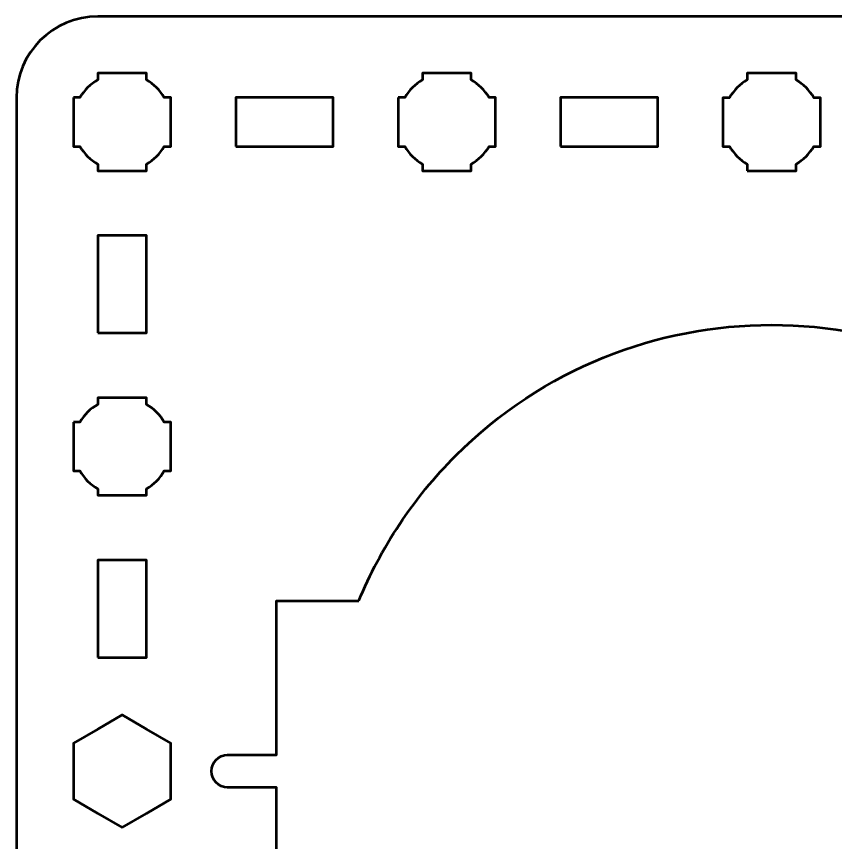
# Model space of a CAD drawing. Header units: centimetres. Extents: x -37.2 to 16.2, y -19.5 to -9.8.
# Drawn here: x -3.15 to 1.89, y -15.29 to -10.2 of the extents above; entities that cross this region are included whole.
import ezdxf

# ---------------------------------------------------------------- set-up
doc = ezdxf.new("R2010")
doc.units = ezdxf.units.CM
doc.header["$MEASUREMENT"] = 0
doc.layers.add('Layer 1', color=7, linetype='Continuous')

msp = doc.modelspace()

# ---------------------------------------------------------------- linework, layer by layer
at = {"layer": 'Layer 1', "lineweight": 53}
for points in [[(-1.79999, -11), (-1.19999, -11), (-1.19999, -10.7), (-1.79999, -10.7), (-1.79999, -11)], [(0.20001, -11), (0.80001, -11), (0.80001, -10.7), (0.20001, -10.7), (0.20001, -11)], [(-2.64999, -12.15), (-2.34999, -12.15), (-2.34999, -11.55), (-2.64999, -11.55), (-2.64999, -12.15)], [(-2.64999, -14.15), (-2.34999, -14.15), (-2.34999, -13.55), (-2.64999, -13.55), (-2.64999, -14.15)]]:
    msp.add_lwpolyline(points, close=True, dxfattribs=at)
at = {"layer": 'Layer 1', "color": 3, "lineweight": 53}
for points, knots in [([(-3.14999, -19), (-3.14999, -19), (-3.14999, -10.7), (-3.14999, -10.7), (-3.14999, -10.7), (-3.14999, -10.42391), (-2.92608, -10.2), (-2.64999, -10.2), (-2.64999, -10.2), (-2.64999, -10.2), (5.65001, -10.2), (5.65001, -10.2), (5.65001, -10.2), (5.9261, -10.2), (6.15001, -10.42391), (6.15001, -10.7), (6.15001, -10.7), (6.15001, -10.7), (6.15001, -19), (6.15001, -19), (6.15001, -19), (6.15001, -19.27609), (5.9261, -19.5), (5.65001, -19.5), (5.65001, -19.5), (5.65001, -19.5), (-2.64999, -19.5), (-2.64999, -19.5), (-2.64999, -19.5), (-2.92608, -19.5), (-3.14999, -19.27609), (-3.14999, -19)], [0, 0, 0, 0, 0.125, 0.125, 0.125, 0.125, 0.25, 0.25, 0.25, 0.25, 0.375, 0.375, 0.375, 0.375, 0.5, 0.5, 0.5, 0.5, 0.625, 0.625, 0.625, 0.625, 0.75, 0.75, 0.75, 0.75, 0.875, 0.875, 0.875, 0.875, 1, 1, 1, 1]), ([(-1.04232, -13.80003), (-1.04232, -13.80003), (-1.54995, -13.80003), (-1.54995, -13.80003), (-1.54995, -13.80003), (-1.54995, -13.80003), (-1.54995, -14.75005), (-1.54995, -14.75005), (-1.54995, -14.75005), (-1.54995, -14.75005), (-1.85, -14.75005), (-1.85, -14.75005), (-1.85, -14.75005), (-1.90521, -14.75005), (-1.95, -14.79484), (-1.95, -14.85005), (-1.95, -14.85005), (-1.95, -14.90526), (-1.90521, -14.95005), (-1.85, -14.95005), (-1.85, -14.95005), (-1.85, -14.95005), (-1.54995, -14.95005), (-1.54995, -14.95005), (-1.54995, -14.95005), (-1.54995, -14.95005), (-1.54995, -15.90002), (-1.54995, -15.90002), (-1.54995, -15.90002), (-1.54995, -15.90002), (-1.04232, -15.90002), (-1.04232, -15.90002), (-1.04232, -15.90002), (-0.90814, -16.22541), (-0.70899, -16.53032), (-0.44462, -16.79469), (-0.44462, -16.79469), (0.62918, -17.86848), (2.37084, -17.86848), (3.44464, -16.79469), (3.44464, -16.79469), (4.51847, -15.72086), (4.51847, -13.9792), (3.44467, -12.9054), (3.44467, -12.9054), (2.37084, -11.83158), (0.62918, -11.83158), (-0.44464, -12.9054), (-0.44464, -12.9054), (-0.709, -13.16976), (-0.90813, -13.47464), (-1.04232, -13.80003)], [0, 0, 0, 0, 0.0769231, 0.0769231, 0.0769231, 0.0769231, 0.1538462, 0.1538462, 0.1538462, 0.1538462, 0.2307692, 0.2307692, 0.2307692, 0.2307692, 0.3076923, 0.3076923, 0.3076923, 0.3076923, 0.3846154, 0.3846154, 0.3846154, 0.3846154, 0.4615385, 0.4615385, 0.4615385, 0.4615385, 0.5384615, 0.5384615, 0.5384615, 0.5384615, 0.6153846, 0.6153846, 0.6153846, 0.6153846, 0.6923077, 0.6923077, 0.6923077, 0.6923077, 0.7692308, 0.7692308, 0.7692308, 0.7692308, 0.8461538, 0.8461538, 0.8461538, 0.8461538, 0.9230769, 0.9230769, 0.9230769, 0.9230769, 1, 1, 1, 1])]:
    msp.add_open_spline(points, degree=3, knots=knots, dxfattribs=at)
at = {"layer": 'Layer 1', "lineweight": 53}
for points, knots in [([(-2.79999, -10.7), (-2.79999, -10.7), (-2.75984, -10.7), (-2.75984, -10.7), (-2.75984, -10.7), (-2.73349, -10.65447), (-2.69552, -10.6165), (-2.64999, -10.59015), (-2.64999, -10.59015), (-2.64999, -10.59015), (-2.64999, -10.55), (-2.64999, -10.55), (-2.64999, -10.55), (-2.64999, -10.55), (-2.49999, -10.55), (-2.49999, -10.55), (-2.49999, -10.55), (-2.49999, -10.55), (-2.34999, -10.55), (-2.34999, -10.55), (-2.34999, -10.55), (-2.34999, -10.55), (-2.34999, -10.59015), (-2.34999, -10.59015), (-2.34999, -10.59015), (-2.30446, -10.6165), (-2.26649, -10.65447), (-2.24014, -10.7), (-2.24014, -10.7), (-2.24014, -10.7), (-2.19999, -10.7), (-2.19999, -10.7), (-2.19999, -10.7), (-2.19999, -10.7), (-2.19999, -10.85), (-2.19999, -10.85), (-2.19999, -10.85), (-2.19999, -10.85), (-2.19999, -11), (-2.19999, -11), (-2.19999, -11), (-2.19999, -11), (-2.24014, -11), (-2.24014, -11), (-2.24014, -11), (-2.26649, -11.04553), (-2.30446, -11.0835), (-2.34999, -11.10985), (-2.34999, -11.10985), (-2.34999, -11.10985), (-2.34999, -11.15), (-2.34999, -11.15), (-2.34999, -11.15), (-2.34999, -11.15), (-2.49999, -11.15), (-2.49999, -11.15), (-2.49999, -11.15), (-2.49999, -11.15), (-2.64999, -11.15), (-2.64999, -11.15), (-2.64999, -11.15), (-2.64999, -11.15), (-2.64999, -11.10985), (-2.64999, -11.10985), (-2.64999, -11.10985), (-2.69552, -11.0835), (-2.73349, -11.04553), (-2.75984, -11), (-2.75984, -11), (-2.75984, -11), (-2.79999, -11), (-2.79999, -11), (-2.79999, -11), (-2.79999, -11), (-2.79999, -10.85), (-2.79999, -10.85), (-2.79999, -10.85), (-2.79999, -10.85), (-2.79999, -10.7), (-2.79999, -10.7)], [0, 0, 0, 0, 0.05, 0.05, 0.05, 0.05, 0.1, 0.1, 0.1, 0.1, 0.15, 0.15, 0.15, 0.15, 0.2, 0.2, 0.2, 0.2, 0.25, 0.25, 0.25, 0.25, 0.3, 0.3, 0.3, 0.3, 0.35, 0.35, 0.35, 0.35, 0.4, 0.4, 0.4, 0.4, 0.45, 0.45, 0.45, 0.45, 0.5, 0.5, 0.5, 0.5, 0.55, 0.55, 0.55, 0.55, 0.6, 0.6, 0.6, 0.6, 0.65, 0.65, 0.65, 0.65, 0.7, 0.7, 0.7, 0.7, 0.75, 0.75, 0.75, 0.75, 0.8, 0.8, 0.8, 0.8, 0.85, 0.85, 0.85, 0.85, 0.9, 0.9, 0.9, 0.9, 0.95, 0.95, 0.95, 0.95, 1, 1, 1, 1]), ([(-0.79999, -10.7), (-0.79999, -10.7), (-0.75984, -10.7), (-0.75984, -10.7), (-0.75984, -10.7), (-0.73349, -10.65447), (-0.69552, -10.6165), (-0.64999, -10.59015), (-0.64999, -10.59015), (-0.64999, -10.59015), (-0.64999, -10.55), (-0.64999, -10.55), (-0.64999, -10.55), (-0.64999, -10.55), (-0.49999, -10.55), (-0.49999, -10.55), (-0.49999, -10.55), (-0.49999, -10.55), (-0.34999, -10.55), (-0.34999, -10.55), (-0.34999, -10.55), (-0.34999, -10.55), (-0.34999, -10.59015), (-0.34999, -10.59015), (-0.34999, -10.59015), (-0.30446, -10.6165), (-0.26649, -10.65447), (-0.24014, -10.7), (-0.24014, -10.7), (-0.24014, -10.7), (-0.19999, -10.7), (-0.19999, -10.7), (-0.19999, -10.7), (-0.19999, -10.7), (-0.19999, -10.85), (-0.19999, -10.85), (-0.19999, -10.85), (-0.19999, -10.85), (-0.19999, -11), (-0.19999, -11), (-0.19999, -11), (-0.19999, -11), (-0.24014, -11), (-0.24014, -11), (-0.24014, -11), (-0.26649, -11.04553), (-0.30446, -11.0835), (-0.34999, -11.10985), (-0.34999, -11.10985), (-0.34999, -11.10985), (-0.34999, -11.15), (-0.34999, -11.15), (-0.34999, -11.15), (-0.34999, -11.15), (-0.49999, -11.15), (-0.49999, -11.15), (-0.49999, -11.15), (-0.49999, -11.15), (-0.64999, -11.15), (-0.64999, -11.15), (-0.64999, -11.15), (-0.64999, -11.15), (-0.64999, -11.10985), (-0.64999, -11.10985), (-0.64999, -11.10985), (-0.69552, -11.0835), (-0.73349, -11.04553), (-0.75984, -11), (-0.75984, -11), (-0.75984, -11), (-0.79999, -11), (-0.79999, -11), (-0.79999, -11), (-0.79999, -11), (-0.79999, -10.85), (-0.79999, -10.85), (-0.79999, -10.85), (-0.79999, -10.85), (-0.79999, -10.7), (-0.79999, -10.7)], [0, 0, 0, 0, 0.05, 0.05, 0.05, 0.05, 0.1, 0.1, 0.1, 0.1, 0.15, 0.15, 0.15, 0.15, 0.2, 0.2, 0.2, 0.2, 0.25, 0.25, 0.25, 0.25, 0.3, 0.3, 0.3, 0.3, 0.35, 0.35, 0.35, 0.35, 0.4, 0.4, 0.4, 0.4, 0.45, 0.45, 0.45, 0.45, 0.5, 0.5, 0.5, 0.5, 0.55, 0.55, 0.55, 0.55, 0.6, 0.6, 0.6, 0.6, 0.65, 0.65, 0.65, 0.65, 0.7, 0.7, 0.7, 0.7, 0.75, 0.75, 0.75, 0.75, 0.8, 0.8, 0.8, 0.8, 0.85, 0.85, 0.85, 0.85, 0.9, 0.9, 0.9, 0.9, 0.95, 0.95, 0.95, 0.95, 1, 1, 1, 1]), ([(1.34998, -11.15003), (1.34998, -11.15003), (1.34998, -11.10988), (1.34998, -11.10988), (1.34998, -11.10988), (1.30445, -11.08353), (1.26648, -11.04556), (1.24013, -11.00003), (1.24013, -11.00003), (1.24013, -11.00003), (1.19998, -11.00003), (1.19998, -11.00003), (1.19998, -11.00003), (1.19998, -11.00003), (1.19998, -10.85003), (1.19998, -10.85003), (1.19998, -10.85003), (1.19998, -10.85003), (1.19998, -10.70003), (1.19998, -10.70003), (1.19998, -10.70003), (1.19998, -10.70003), (1.24013, -10.70003), (1.24013, -10.70003), (1.24013, -10.70003), (1.26648, -10.6545), (1.30445, -10.61653), (1.34998, -10.59018), (1.34998, -10.59018), (1.34998, -10.59018), (1.34998, -10.55003), (1.34998, -10.55003), (1.34998, -10.55003), (1.34998, -10.55003), (1.49998, -10.55003), (1.49998, -10.55003), (1.49998, -10.55003), (1.49998, -10.55003), (1.64998, -10.55003), (1.64998, -10.55003), (1.64998, -10.55003), (1.64998, -10.55003), (1.64998, -10.59018), (1.64998, -10.59018), (1.64998, -10.59018), (1.69551, -10.61653), (1.73348, -10.6545), (1.75983, -10.70003), (1.75983, -10.70003), (1.75983, -10.70003), (1.79998, -10.70003), (1.79998, -10.70003), (1.79998, -10.70003), (1.79998, -10.70003), (1.79998, -10.85003), (1.79998, -10.85003), (1.79998, -10.85003), (1.79998, -10.85003), (1.79998, -11.00003), (1.79998, -11.00003), (1.79998, -11.00003), (1.79998, -11.00003), (1.75983, -11.00003), (1.75983, -11.00003), (1.75983, -11.00003), (1.73348, -11.04556), (1.69551, -11.08353), (1.64998, -11.10988), (1.64998, -11.10988), (1.64998, -11.10988), (1.64998, -11.15003), (1.64998, -11.15003), (1.64998, -11.15003), (1.64998, -11.15003), (1.49998, -11.15003), (1.49998, -11.15003), (1.49998, -11.15003), (1.49998, -11.15003), (1.34998, -11.15003), (1.34998, -11.15003)], [0, 0, 0, 0, 0.05, 0.05, 0.05, 0.05, 0.1, 0.1, 0.1, 0.1, 0.15, 0.15, 0.15, 0.15, 0.2, 0.2, 0.2, 0.2, 0.25, 0.25, 0.25, 0.25, 0.3, 0.3, 0.3, 0.3, 0.35, 0.35, 0.35, 0.35, 0.4, 0.4, 0.4, 0.4, 0.45, 0.45, 0.45, 0.45, 0.5, 0.5, 0.5, 0.5, 0.55, 0.55, 0.55, 0.55, 0.6, 0.6, 0.6, 0.6, 0.65, 0.65, 0.65, 0.65, 0.7, 0.7, 0.7, 0.7, 0.75, 0.75, 0.75, 0.75, 0.8, 0.8, 0.8, 0.8, 0.85, 0.85, 0.85, 0.85, 0.9, 0.9, 0.9, 0.9, 0.95, 0.95, 0.95, 0.95, 1, 1, 1, 1]), ([(-2.79999, -12.7), (-2.79999, -12.7), (-2.75984, -12.7), (-2.75984, -12.7), (-2.75984, -12.7), (-2.73349, -12.65447), (-2.69552, -12.6165), (-2.64999, -12.59015), (-2.64999, -12.59015), (-2.64999, -12.59015), (-2.64999, -12.55), (-2.64999, -12.55), (-2.64999, -12.55), (-2.64999, -12.55), (-2.49999, -12.55), (-2.49999, -12.55), (-2.49999, -12.55), (-2.49999, -12.55), (-2.34999, -12.55), (-2.34999, -12.55), (-2.34999, -12.55), (-2.34999, -12.55), (-2.34999, -12.59015), (-2.34999, -12.59015), (-2.34999, -12.59015), (-2.30446, -12.6165), (-2.26649, -12.65447), (-2.24014, -12.7), (-2.24014, -12.7), (-2.24014, -12.7), (-2.19999, -12.7), (-2.19999, -12.7), (-2.19999, -12.7), (-2.19999, -12.7), (-2.19999, -12.85), (-2.19999, -12.85), (-2.19999, -12.85), (-2.19999, -12.85), (-2.19999, -13), (-2.19999, -13), (-2.19999, -13), (-2.19999, -13), (-2.24014, -13), (-2.24014, -13), (-2.24014, -13), (-2.26649, -13.04553), (-2.30446, -13.0835), (-2.34999, -13.10985), (-2.34999, -13.10985), (-2.34999, -13.10985), (-2.34999, -13.15), (-2.34999, -13.15), (-2.34999, -13.15), (-2.34999, -13.15), (-2.49999, -13.15), (-2.49999, -13.15), (-2.49999, -13.15), (-2.49999, -13.15), (-2.64999, -13.15), (-2.64999, -13.15), (-2.64999, -13.15), (-2.64999, -13.15), (-2.64999, -13.10985), (-2.64999, -13.10985), (-2.64999, -13.10985), (-2.69552, -13.0835), (-2.73349, -13.04553), (-2.75984, -13), (-2.75984, -13), (-2.75984, -13), (-2.79999, -13), (-2.79999, -13), (-2.79999, -13), (-2.79999, -13), (-2.79999, -12.85), (-2.79999, -12.85), (-2.79999, -12.85), (-2.79999, -12.85), (-2.79999, -12.7), (-2.79999, -12.7)], [0, 0, 0, 0, 0.05, 0.05, 0.05, 0.05, 0.1, 0.1, 0.1, 0.1, 0.15, 0.15, 0.15, 0.15, 0.2, 0.2, 0.2, 0.2, 0.25, 0.25, 0.25, 0.25, 0.3, 0.3, 0.3, 0.3, 0.35, 0.35, 0.35, 0.35, 0.4, 0.4, 0.4, 0.4, 0.45, 0.45, 0.45, 0.45, 0.5, 0.5, 0.5, 0.5, 0.55, 0.55, 0.55, 0.55, 0.6, 0.6, 0.6, 0.6, 0.65, 0.65, 0.65, 0.65, 0.7, 0.7, 0.7, 0.7, 0.75, 0.75, 0.75, 0.75, 0.8, 0.8, 0.8, 0.8, 0.85, 0.85, 0.85, 0.85, 0.9, 0.9, 0.9, 0.9, 0.95, 0.95, 0.95, 0.95, 1, 1, 1, 1]), ([(-2.49999, -15.1964), (-2.49999, -15.1964), (-2.65, -15.1098), (-2.65, -15.1098), (-2.65, -15.1098), (-2.65, -15.1098), (-2.79999, -15.0232), (-2.79999, -15.0232), (-2.79999, -15.0232), (-2.79999, -15.0232), (-2.79999, -14.84999), (-2.79999, -14.84999), (-2.79999, -14.84999), (-2.79999, -14.84999), (-2.79999, -14.67678), (-2.79999, -14.67678), (-2.79999, -14.67678), (-2.79999, -14.67678), (-2.65, -14.59018), (-2.65, -14.59018), (-2.65, -14.59018), (-2.65, -14.59018), (-2.49999, -14.50358), (-2.49999, -14.50358), (-2.49999, -14.50358), (-2.49999, -14.50358), (-2.34998, -14.59018), (-2.34998, -14.59018), (-2.34998, -14.59018), (-2.34998, -14.59018), (-2.19999, -14.67678), (-2.19999, -14.67678), (-2.19999, -14.67678), (-2.19999, -14.67678), (-2.19999, -14.84999), (-2.19999, -14.84999), (-2.19999, -14.84999), (-2.19999, -14.84999), (-2.19999, -15.0232), (-2.19999, -15.0232), (-2.19999, -15.0232), (-2.19999, -15.0232), (-2.34998, -15.1098), (-2.34998, -15.1098), (-2.34998, -15.1098), (-2.34998, -15.1098), (-2.49999, -15.1964), (-2.49999, -15.1964)], [0, 0, 0, 0, 0.0833333, 0.0833333, 0.0833333, 0.0833333, 0.1666667, 0.1666667, 0.1666667, 0.1666667, 0.25, 0.25, 0.25, 0.25, 0.3333333, 0.3333333, 0.3333333, 0.3333333, 0.4166667, 0.4166667, 0.4166667, 0.4166667, 0.5, 0.5, 0.5, 0.5, 0.5833333, 0.5833333, 0.5833333, 0.5833333, 0.6666667, 0.6666667, 0.6666667, 0.6666667, 0.75, 0.75, 0.75, 0.75, 0.8333333, 0.8333333, 0.8333333, 0.8333333, 0.9166667, 0.9166667, 0.9166667, 0.9166667, 1, 1, 1, 1])]:
    msp.add_open_spline(points, degree=3, knots=knots, dxfattribs=at)

doc.saveas('drawing.dxf')
